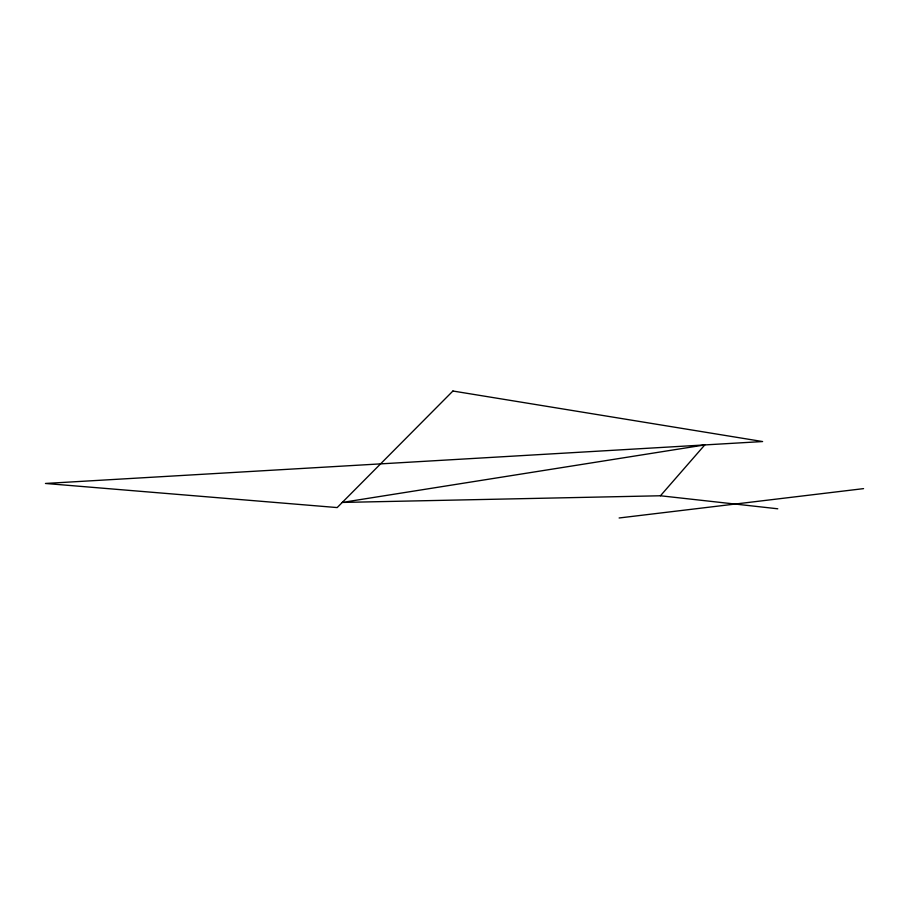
<?xml version="1.0" encoding="UTF-8"?>
<svg xmlns="http://www.w3.org/2000/svg" width="909" height="909" viewBox="0 0 909 909"><rect width="100%" height="100%" fill="white"/><g stroke="black" fill="none" stroke-linecap="round" stroke-linejoin="round"><path stroke-width="1.36" d="M660.457 495.769L704.782 444.921L342.273 502.438L660.457 495.769L777.774 508.79M619.12 517.982L863.55 488.633M452.921 391.018L337.171 507.574L45.45 483.463L762.606 441.547L452.921 391.018"/></g></svg>
